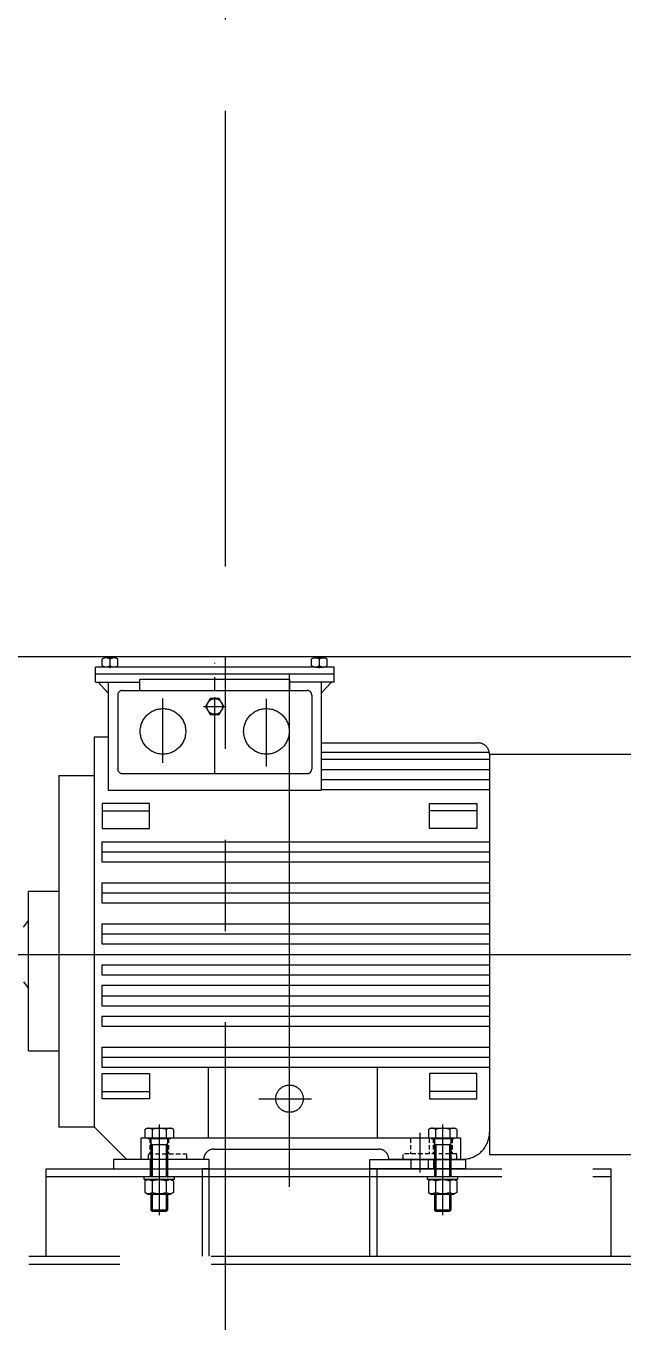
# Model space of a CAD drawing. Header units: inches. Extents: x 0 to 157513, y -28488 to 35640.
# Drawn here: x 23616 to 24271, y 19263 to 20685 of the extents above; entities that cross this region are included whole.
import ezdxf

# ---------------------------------------------------------------- set-up
doc = ezdxf.new("R2010")
doc.units = ezdxf.units.IN
doc.header["$LTSCALE"] = 400
doc.header["$MEASUREMENT"] = 0
for name, pattern in [('CENTER', [2, 1.25, -0.25, 0.25, -0.25]), ('DASHED2', [0.375, 0.25, -0.125]), ('PHANTOM', [2.5, 1.25, -0.25, 0.25, -0.25, 0.25, -0.25])]:
    doc.linetypes.add(name, pattern=pattern)
doc.layers.add('BF', color=8, linetype='PHANTOM')
doc.layers.add('DIM', color=1, linetype='Continuous')

# ---------------------------------------------------------------- blocks, each defined once
blk = doc.blocks.new('611bf4strgesv')
at = {"layer": 'BF'}
for p, q in [((-8010.6, 31515.8, 236), (-8010.6, 24671.6, 236)), ((-8145.6, 28907.1, 8614.3), (-8145.6, 28914, 8614.3)), ((-8132.3, 28915.5, 8614.3), (-8141.7, 28915.5, 8614.3)), ((-8137, 28907, 8614.3), (-8137, 28914, 8614.3)), ((-8137, 28907, 8614.3), (-8137, 28914, 8614.3)), ((-8128.3, 28907, 8614.3), (-8128.3, 28914, 8614.3)), ((-7915.9, 28907, 8614.3), (-7915.9, 28914, 8614.3)), ((-7912, 28915.5, 8614.3), (-7902.6, 28915.5, 8614.3)), ((-7907.3, 28907, 8614.3), (-7907.3, 28914, 8614.3)), ((-7907.3, 28907, 8614.3), (-7907.3, 28914, 8614.3)), ((-7898.6, 28907.1, 8614.3), (-7898.6, 28914, 8614.3)), ((-7891.1, 28905.5, 8614.3), (-8153.1, 28905.5, 8614.3)), ((-8153.1, 28889, 8614.3), (-8153.1, 28905.5, 8614.3)), ((-7891.1, 28897.5, 8614.3), (-8153.1, 28897.5, 8614.3)), ((-8132.7, 28905.5, 8614.3), (-8141.3, 28905.5, 8614.3)), ((-7911.6, 28905.5, 8614.3), (-7903, 28905.5, 8614.3)), ((-7891.1, 28892.2, 8614.3), (-7891.1, 28905.5, 8614.3)), ((-7891.1, 28889, 8614.3), (-7891.1, 28905.5, 8614.3)), ((-8153.1, 28889, 8614.3), (-8104.3, 28889, 8614.3)), ((-8150.2, 28889, 8614.3), (-8138.9, 28876.7, 8614.3)), ((-8138.9, 28889, 5999.4), (-8138.9, 28770.5, 5999.4)), ((-8104.3, 28892.2, 8614.3), (-7939.9, 28892.2, 8614.3)), ((-8104.3, 28879.7, 5999.4), (-8104.3, 28892.2, 8614.3)), ((-7939.9, 28879.7, 5999.4), (-7939.9, 28892.2, 8614.3)), ((-7891.1, 28889, 8614.3), (-7939.9, 28889, 8614.3)), ((-7905.3, 28889, 5999.4), (-7905.3, 28770.5, 5999.4)), ((-7894.1, 28889, 8614.3), (-7905.3, 28876.7, 8614.3)), ((-8128.6, 28874.7, 5999.4), (-8128.6, 28793.6, 5999.4)), ((-8123.6, 28879.7, 5999.4), (-7920.7, 28879.7, 5999.4)), ((-8027.1, 28870.8, 11263.6), (-8032.1, 28862.2, 11263.6)), ((-8017.1, 28870.8, 11263.6), (-8027.1, 28870.8, 11263.6)), ((-8012.1, 28862.2, 11263.6), (-8017.1, 28870.8, 11263.6)), ((-7915.7, 28874.7, 5999.4), (-7915.7, 28793.6, 5999.4)), ((-8032.1, 28862.2, 11263.6), (-8027.1, 28853.5, 11263.6)), ((-8017.1, 28853.5, 11263.6), (-8012.1, 28862.2, 11263.6)), ((-8027.1, 28853.5, 11263.6), (-8017.1, 28853.5, 11263.6)), ((-8154.2, 28400.5, 7306.8), (-8154.2, 28829, 7306.8)), ((-8154.2, 28829, 7306.8), (-8138.9, 28829, 5999.4)), ((-7905.3, 28822.2, 5999.4), (-7733.2, 28822.2, 5999.4)), ((-7720.9, 28811.6, 5999.4), (-7905.3, 28811.6, 5999.4)), ((-7720.9, 28804.2, 5999.4), (-7905.3, 28804.2, 5999.4)), ((-7720.7, 28809.7, 7306.8), (-7720.7, 28370.5, 7306.8)), ((-7720.7, 28809.7, 7306.8), (-7537.9, 28809.7, 7306.8)), ((-8193.2, 28786.5, 7306.8), (-8193.2, 28400.5, 7306.8)), ((-8193.2, 28786.5, 7306.8), (-8154.2, 28786.5, 7306.8)), ((-8123.6, 28788.6, 5999.4), (-7920.7, 28788.6, 5999.4)), ((-7905.3, 28793.2, 5999.4), (-7720.7, 28793.2, 5999.4)), ((-8138.9, 28770.5, 5999.4), (-7905.3, 28770.5, 5999.4)), ((-7905.3, 28782.2, 5999.4), (-7720.7, 28782.2, 5999.4)), ((-7905.3, 28771.2, 5999.4), (-7720.7, 28771.2, 5999.4)), ((-8093.6, 28755.8, 5999.4), (-8145.7, 28755.8, 5999.4)), ((-8145.7, 28755.8, 5999.4), (-8145.7, 28728.2, 5999.4)), ((-8093.6, 28728.2, 5999.4), (-8093.6, 28755.8, 5999.4)), ((-7786.6, 28728.2, 5999.4), (-7786.6, 28755.8, 5999.4)), ((-7786.6, 28755.8, 5999.4), (-7734.5, 28755.8, 5999.4)), ((-7734.5, 28755.8, 5999.4), (-7734.5, 28728.2, 5999.4)), ((-8145.7, 28747.8, 5999.4), (-8093.6, 28747.8, 5999.4)), ((-7734.5, 28747.8, 5999.4), (-7786.6, 28747.8, 5999.4)), ((-8145.7, 28728.2, 5999.4), (-8093.6, 28728.2, 5999.4)), ((-7734.5, 28728.2, 5999.4), (-7786.6, 28728.2, 5999.4)), ((-8145.9, 28713.7, 7306.8), (-7720.7, 28713.7, 7306.8)), ((-8145.9, 28713.7, 7306.8), (-8145.9, 28691.7, 7306.8)), ((-8145.9, 28702.7, 7306.8), (-7720.7, 28702.7, 7306.8)), ((-8145.9, 28691.7, 7306.8), (-7720.7, 28691.7, 7306.8)), ((-8226.6, 28484.5, 7306.8), (-8226.6, 28659.7, 7306.8)), ((-8226.6, 28659.7, 7306.8), (-8193.2, 28659.7, 7306.8)), ((-8145.9, 28668.7, 7306.8), (-7720.7, 28668.7, 7306.8)), ((-8145.9, 28668.7, 7306.8), (-8145.9, 28646.6, 7306.8)), ((-8145.9, 28657.7, 7306.8), (-7720.7, 28657.7, 7306.8)), ((-8145.9, 28646.6, 7306.8), (-7720.7, 28646.7, 7306.8)), ((-8232.1, 28620.1, 7306.8), (-8226.6, 28627.4, 7306.8)), ((-8145.9, 28623.6, 7306.8), (-7720.7, 28623.6, 7306.8)), ((-8145.9, 28623.6, 5999.4), (-8145.9, 28601.6, 5999.4)), ((-8145.9, 28612.6, 7306.8), (-7720.7, 28612.6, 7306.8)), ((-8145.9, 28601.6, 7306.8), (-7720.7, 28601.6, 7306.8)), ((-8145.9, 28578.6, 7306.8), (-7720.7, 28578.6, 7306.8)), ((-8145.9, 28578.6, 5999.4), (-8145.9, 28567.6, 5999.4)), ((-8232.1, 28560.1, 7306.8), (-8226.6, 28552.9, 7306.8)), ((-8145.9, 28567.6, 7306.8), (-7720.7, 28567.6, 7306.8)), ((-8145.9, 28556.5, 7306.8), (-7720.7, 28556.6, 7306.8)), ((-8145.9, 28556.5, 5999.4), (-8145.9, 28533.6, 5999.4)), ((-8145.9, 28544.6, 8614.3), (-7720.7, 28544.6, 8614.3)), ((-8145.9, 28533.6, 7306.8), (-7720.7, 28533.6, 7306.8)), ((-8145.9, 28522.5, 7306.8), (-7720.7, 28522.5, 7306.8)), ((-8145.9, 28522.5, 5999.4), (-8145.9, 28511.5, 5999.4)), ((-8145.9, 28511.5, 7306.8), (-7720.7, 28511.5, 7306.8)), ((-8226.6, 28484.5, 7306.8), (-8193.2, 28484.5, 7306.8)), ((-8145.9, 28488.5, 7306.8), (-7720.7, 28488.5, 7306.8)), ((-8145.9, 28488.5, 5999.4), (-8145.9, 28466.5, 5999.4)), ((-8145.9, 28477.5, 7306.8), (-7720.7, 28477.5, 7306.8)), ((-8145.9, 28466.5, 7306.8), (-7720.7, 28466.5, 7306.8)), ((-8145.7, 28459.5, 5999.4), (-8093.6, 28459.5, 5999.4)), ((-8145.7, 28431.9, 5999.4), (-8145.7, 28459.5, 5999.4)), ((-8093.6, 28459.5, 5999.4), (-8093.6, 28431.9, 5999.4)), ((-8028.8, 28388.4, 6272.2), (-8028.8, 28466.5, 7306.8)), ((-7843.6, 28388.4, 7579.6), (-7843.6, 28466.5, 8614.3)), ((-7734.5, 28459.5, 5999.4), (-7786.6, 28459.5, 5999.4)), ((-7786.6, 28459.5, 5999.4), (-7786.6, 28431.9, 5999.4)), ((-7734.5, 28431.9, 5999.4), (-7734.5, 28459.5, 5999.4)), ((-8145.7, 28439.9, 5999.4), (-8093.6, 28439.9, 5999.4)), ((-8093.6, 28431.9, 5999.4), (-8145.7, 28431.9, 5999.4)), ((-7734.5, 28439.9, 5999.4), (-7786.6, 28439.9, 5999.4)), ((-7786.6, 28431.9, 5999.4), (-7734.5, 28431.9, 5999.4)), ((-8154.2, 28400.5, 7306.8), (-8193.2, 28400.5, 7306.8)), ((-8154.2, 28400.5, 7306.8), (-8119, 28365.5, 5999.4)), ((-8098.7, 28398.2, 8614.3), (-8096.6, 28399.4, 8614.3)), ((-8096.6, 28399.4, 8614.3), (-8069.6, 28399.4, 8614.3)), ((-8083.1, 28403.5, 8614.3), (-8083.1, 28304.2, 8614.3)), ((-8067.5, 28398.2, 8614.3), (-8069.6, 28399.4, 8614.3)), ((-7787.7, 28398.2, 8614.3), (-7785.6, 28399.4, 8614.3)), ((-7785.6, 28399.4, 8614.3), (-7758.6, 28399.4, 8614.3)), ((-7772.1, 28403.5, 8614.3), (-7772.1, 28304.2, 8614.3)), ((-7756.5, 28398.2, 8614.3), (-7758.6, 28399.4, 8614.3)), ((-8103.1, 28388.5, 5194), (-8103.1, 28365.5, 5999.4)), ((-7752.1, 28388.5, 5999.4), (-8103.1, 28388.5, 5999.4)), ((-8053, 28388.5, 7306.8), (-8103.1, 28388.5, 5999.4)), ((-8098.7, 28398.2, 8614.3), (-8098.7, 28388.7, 8614.3)), ((-8095.7, 28388.7, 8614.3), (-8098.7, 28388.7, 8614.3)), ((-8070.5, 28388.7, 8614.3), (-8095.7, 28388.7, 8614.3)), ((-8095.7, 28388.7, 8614.3), (-8095.7, 28388.1, 8614.3)), ((-8095.7, 28388.1, 8614.3), (-8092.1, 28388.1, 8614.3)), ((-8092.1, 28388.1, 8614.3), (-8092.1, 28382.8, 8614.3)), ((-8092.1, 28388.1, 8614.3), (-8074.1, 28388.1, 8614.3)), ((-8090.9, 28398.2, 8614.3), (-8090.9, 28388.7, 8614.3)), ((-8075.3, 28398.2, 8614.3), (-8075.3, 28388.7, 8614.3)), ((-8074.1, 28388.1, 8614.3), (-8074.1, 28382.8, 8614.3)), ((-8074.1, 28388.1, 8614.3), (-8070.5, 28388.1, 8614.3)), ((-8067.5, 28388.7, 8614.3), (-8070.5, 28388.7, 8614.3)), ((-8070.5, 28388.7, 8614.3), (-8070.5, 28388.1, 8614.3)), ((-8067.5, 28398.2, 8614.3), (-8067.5, 28388.7, 8614.3)), ((-7787.7, 28398.2, 8614.3), (-7787.7, 28388.7, 8614.3)), ((-7784.7, 28388.7, 8614.3), (-7787.7, 28388.7, 8614.3)), ((-7759.5, 28388.7, 8614.3), (-7784.7, 28388.7, 8614.3)), ((-7784.7, 28388.7, 8614.3), (-7784.7, 28388.1, 8614.3)), ((-7784.7, 28388.1, 8614.3), (-7781.1, 28388.1, 8614.3)), ((-7781.1, 28388.1, 8614.3), (-7781.1, 28382.8, 8614.3)), ((-7781.1, 28388.1, 8614.3), (-7763.1, 28388.1, 8614.3)), ((-7779.9, 28398.2, 8614.3), (-7779.9, 28388.7, 8614.3)), ((-7764.3, 28398.2, 8614.3), (-7764.3, 28388.7, 8614.3)), ((-7763.1, 28388.1, 8614.3), (-7763.1, 28382.8, 8614.3)), ((-7763.1, 28388.1, 8614.3), (-7759.5, 28388.1, 8614.3)), ((-7756.5, 28388.7, 8614.3), (-7759.5, 28388.7, 8614.3)), ((-7759.5, 28388.7, 8614.3), (-7759.5, 28388.1, 8614.3)), ((-7756.5, 28398.2, 8614.3), (-7756.5, 28388.7, 8614.3)), ((-7752.1, 28365.5, 5999.4), (-7752.1, 28388.5, 5999.4)), ((-8092.1, 28381.4, 8614.3), (-8092.1, 28382.8, 8614.3)), ((-8090.7, 28381.4, 8614.3), (-8092.1, 28382.8, 8614.3)), ((-8092.1, 28381.4, 8614.3), (-8092.1, 28346.4, 8614.3)), ((-8074.1, 28381.4, 8614.3), (-8092.1, 28381.4, 8614.3)), ((-8090.7, 28381.4, 8614.3), (-8090.7, 28346.4, 8614.3)), ((-8075.5, 28381.4, 8614.3), (-8074.1, 28382.8, 8614.3)), ((-8075.5, 28381.4, 8614.3), (-8075.5, 28346.4, 8614.3)), ((-8074.1, 28381.4, 8614.3), (-8074.1, 28382.8, 8614.3)), ((-8074.1, 28381.4, 8614.3), (-8074.1, 28346.4, 8614.3)), ((-8023, 28376.6, 5999.4), (-7842.3, 28376.6, 5999.4)), ((-7781.1, 28381.4, 8614.3), (-7781.1, 28382.8, 8614.3)), ((-7779.7, 28381.4, 8614.3), (-7781.1, 28382.8, 8614.3)), ((-7781.1, 28381.4, 8614.3), (-7781.1, 28346.4, 8614.3)), ((-7763.1, 28381.4, 8614.3), (-7781.1, 28381.4, 8614.3)), ((-7779.7, 28381.4, 8614.3), (-7779.7, 28346.4, 8614.3)), ((-7764.5, 28381.4, 8614.3), (-7763.1, 28382.8, 8614.3)), ((-7764.5, 28381.4, 8614.3), (-7764.5, 28346.4, 8614.3)), ((-7763.1, 28381.4, 8614.3), (-7763.1, 28382.8, 8614.3)), ((-7763.1, 28381.4, 8614.3), (-7763.1, 28346.4, 8614.3)), ((-7720.7, 28379, 7306.8), (-7720.7, 28370.5, 7306.8)), ((-7720.7, 28370.5, 7306.8), (-7537.9, 28370.5, 7306.8)), ((-8133.1, 28365.1, 7306.8), (-8133.1, 28355.1, 7306.8)), ((-8028.1, 28365.1, 7306.8), (-8133.1, 28365.1, 7306.8)), ((-8119, 28365.5, 5999.4), (-8103.1, 28365.5, 5999.4)), ((-8103.1, 28365.5, 5999.4), (-8034.1, 28365.5, 5999.4)), ((-8028.1, 28355.1, 7306.8), (-8028.1, 28365.1, 7306.8)), ((-7852.1, 28355.1, 7306.8), (-7852.1, 28365.1, 7306.8)), ((-7852.1, 28365.1, 7306.8), (-7747.1, 28365.1, 7306.8)), ((-7831.1, 28365.5, 5999.4), (-7752.1, 28365.5, 5999.4)), ((-7747.1, 28365.1, 7306.8), (-7747.1, 28355.1, 7306.8)), ((-8207.1, 28355.1, 7306.8), (-7587.1, 28355.1, 7306.8)), ((-8207.1, 28258.8, 7306.8), (-8207.1, 28355.1, 7306.8)), ((-8207.1, 28346.4, 7306.8), (-7587.1, 28346.4, 7306.8)), ((-8133.1, 28355.1, 7306.8), (-8028.1, 28355.1, 7306.8)), ((-8099.6, 28346.4, 8614.3), (-8066.6, 28346.4, 8614.3)), ((-8099.6, 28343.4, 8614.3), (-8099.6, 28346.4, 8614.3)), ((-8095.6, 28343.4, 8614.3), (-8099.6, 28343.4, 8614.3)), ((-8098.7, 28341.6, 8614.3), (-8095.6, 28343.4, 8614.3)), ((-8070.6, 28343.4, 8614.3), (-8095.6, 28343.4, 8614.3)), ((-8095.6, 28343.4, 8614.3), (-8070.6, 28343.4, 8614.3)), ((-8066.6, 28343.4, 8614.3), (-8070.6, 28343.4, 8614.3)), ((-8067.5, 28341.6, 8614.3), (-8070.6, 28343.4, 8614.3)), ((-8066.6, 28346.4, 8614.3), (-8066.6, 28343.4, 8614.3)), ((-8028.1, 28355.1, 7306.8), (-8036.1, 28355.1, 7306.8)), ((-8036.1, 28355.1, 7306.8), (-8036.1, 28259.1, 7306.8)), ((-8028.1, 28259.1, 7306.8), (-8028.1, 28355.1, 7306.8)), ((-7852.1, 28259.1, 7306.8), (-7852.1, 28355.1, 7306.8)), ((-7852.1, 28355.1, 7306.8), (-7844.1, 28355.1, 7306.8)), ((-7747.1, 28355.1, 7306.8), (-7852.1, 28355.1, 7306.8)), ((-7844.1, 28355.1, 7306.8), (-7844.1, 28259.1, 7306.8)), ((-7788.6, 28346.4, 8614.3), (-7755.6, 28346.4, 8614.3)), ((-7788.6, 28343.4, 8614.3), (-7788.6, 28346.4, 8614.3)), ((-7784.6, 28343.4, 8614.3), (-7788.6, 28343.4, 8614.3)), ((-7787.7, 28341.6, 8614.3), (-7784.6, 28343.4, 8614.3)), ((-7759.6, 28343.4, 8614.3), (-7784.6, 28343.4, 8614.3)), ((-7784.6, 28343.4, 8614.3), (-7759.6, 28343.4, 8614.3)), ((-7755.6, 28343.4, 8614.3), (-7759.6, 28343.4, 8614.3)), ((-7756.5, 28341.6, 8614.3), (-7759.6, 28343.4, 8614.3)), ((-7755.6, 28346.4, 8614.3), (-7755.6, 28343.4, 8614.3)), ((-7587.1, 28258.8, 7306.8), (-7587.1, 28355.1, 7306.8)), ((-8098.7, 28341.6, 8614.3), (-8098.7, 28329.1, 8614.3)), ((-8098.7, 28329.1, 8614.3), (-8095.6, 28327.3, 8614.3)), ((-8090.9, 28341.6, 8614.3), (-8090.9, 28329.1, 8614.3)), ((-8075.3, 28341.6, 8614.3), (-8075.3, 28329.1, 8614.3)), ((-8067.5, 28329.1, 8614.3), (-8070.6, 28327.3, 8614.3)), ((-8067.5, 28341.6, 8614.3), (-8067.5, 28329.1, 8614.3)), ((-7787.7, 28341.6, 8614.3), (-7787.7, 28329.1, 8614.3)), ((-7787.7, 28329.1, 8614.3), (-7784.6, 28327.3, 8614.3)), ((-7779.9, 28341.6, 8614.3), (-7779.9, 28329.1, 8614.3)), ((-7764.3, 28341.6, 8614.3), (-7764.3, 28329.1, 8614.3)), ((-7756.5, 28329.1, 8614.3), (-7759.6, 28327.3, 8614.3)), ((-7756.5, 28341.6, 8614.3), (-7756.5, 28329.1, 8614.3)), ((-8095.6, 28327.3, 8614.3), (-8070.6, 28327.3, 8614.3)), ((-8092.1, 28327.3, 8614.3), (-8092.1, 28309.5, 8614.3)), ((-8090.7, 28327.3, 8614.3), (-8090.7, 28308.1, 8614.3)), ((-8075.5, 28327.3, 8614.3), (-8075.5, 28308.1, 8614.3)), ((-8074.1, 28327.3, 8614.3), (-8074.1, 28309.5, 8614.3)), ((-7784.6, 28327.3, 8614.3), (-7759.6, 28327.3, 8614.3)), ((-7781.1, 28327.3, 8614.3), (-7781.1, 28309.5, 8614.3)), ((-7779.7, 28327.3, 8614.3), (-7779.7, 28308.1, 8614.3)), ((-7764.5, 28327.3, 8614.3), (-7764.5, 28308.1, 8614.3)), ((-7763.1, 28327.3, 8614.3), (-7763.1, 28309.5, 8614.3)), ((-8074.1, 28309.5, 8614.3), (-8092.1, 28309.5, 8614.3)), ((-8092.1, 28309.5, 8614.3), (-8090.7, 28308.1, 8614.3)), ((-8075.5, 28308.1, 8614.3), (-8090.7, 28308.1, 8614.3)), ((-8075.5, 28308.1, 8614.3), (-8074.1, 28309.5, 8614.3)), ((-7763.1, 28309.5, 8614.3), (-7781.1, 28309.5, 8614.3)), ((-7781.1, 28309.5, 8614.3), (-7779.7, 28308.1, 8614.3)), ((-7764.5, 28308.1, 8614.3), (-7779.7, 28308.1, 8614.3)), ((-7764.5, 28308.1, 8614.3), (-7763.1, 28309.5, 8614.3)), ((-9026.1, 28259.1, 7306.8), (-7361, 28259.1, 7306.8)), ((-9026.1, 28250.4, 7306.8), (-7361, 28250.4, 7306.8))]:
    blk.add_line(p, q, dxfattribs=at)
at = {"layer": 'BF', "linetype": 'CENTER'}
for p, q in [((-8137, 28904.3, 8614.3), (-8137, 28916.8, 8614.3)), ((-7907.3, 28904.3, 8614.3), (-7907.3, 28916.8, 8614.3)), ((-8022.1, 28851.9, 8614.3), (-8022.1, 28872.5, 8614.3)), ((-8034.6, 28862.2, 8614.3), (-8009.6, 28862.2, 8614.3))]:
    blk.add_line(p, q, dxfattribs=at)
at = {"layer": 'BF', "ltscale": 0.15}
for p, q in [((-8022.1, 28789.3, 7306.8), (-8022.1, 28910, 7306.8)), ((-8078.9, 28800.5, 7307.1), (-8078.9, 28870.8, 7307.1)), ((-7965.4, 28796.5, 7307.1), (-7965.4, 28870.6, 7307.1)), ((-7973.8, 28431.9, 5999.4), (-7916.1, 28431.9, 5999.4))]:
    blk.add_line(p, q, dxfattribs=at)
at = {"layer": 'BF', "ltscale": 200}
for p, q in [((-7940.1, 28335.1, 7306.8), (-7940.1, 28898.5, 7306.8)), ((-8397.7, 28590.1, 7306.8), (-7440, 28590.1, 7306.8))]:
    blk.add_line(p, q, dxfattribs=at)
at = {"layer": 'BF', "linetype": 'DASHED2', "ltscale": 0.05}
for p, q in [((-8093.5, 28388.5, 7306.8), (-8093.5, 28371.4, 7306.8)), ((-8072.7, 28388.5, 7306.8), (-8072.7, 28371.4, 7306.8)), ((-7807.5, 28388.5, 8614.3), (-7807.5, 28371.4, 8614.3)), ((-7786.7, 28388.5, 8614.3), (-7786.7, 28371.4, 8614.3)), ((-7782.5, 28388.5, 7306.8), (-7782.5, 28371.4, 7306.8)), ((-7761.7, 28388.5, 7306.8), (-7761.7, 28371.4, 7306.8)), ((-8094.7, 28365.5, 5999.4), (-8094.7, 28371.4, 5999.4)), ((-8094.7, 28371.4, 5999.4), (-8052.6, 28371.4, 7306.8)), ((-8052.6, 28365.5, 7306.8), (-8052.6, 28371.4, 7306.8)), ((-7756.4, 28371.4, 5999.4), (-7815.4, 28371.4, 8614.3)), ((-7815.4, 28365.5, 8614.3), (-7815.4, 28371.4, 8614.3)), ((-7756.4, 28365.5, 5999.4), (-7756.4, 28371.4, 5999.4))]:
    blk.add_line(p, q, dxfattribs=at)
at = {"layer": 'BF', "ltscale": 40}
for p, q in [((-8083.1, 28394.6, 7306.8), (-8083.1, 28350.8, 7306.8)), ((-7797.1, 28394.6, 8614.3), (-7797.1, 28350.8, 8614.3)), ((-7772.1, 28394.6, 7306.8), (-7772.1, 28350.8, 7306.8))]:
    blk.add_line(p, q, dxfattribs=at)
at = {"layer": 'BF', "ltscale": 12}
for p, q in [((-8092.5, 28347, 8599.1), (-8092.5, 28365.1, 8599.1)), ((-8073.5, 28345.3, 8599.1), (-8073.5, 28365.1, 8599.1)), ((-7806.6, 28355.1, 7306.8), (-7806.6, 28365.1, 8599.1)), ((-7787.6, 28355.1, 8599.1), (-7787.6, 28365.1, 8599.1)), ((-7781.6, 28355.1, 7291.6), (-7781.6, 28365.1, 7291.6)), ((-7762.6, 28355.1, 7291.6), (-7762.6, 28365.1, 7291.6))]:
    blk.add_line(p, q, dxfattribs=at)
at = {"layer": 'BF'}
for centre, radius in [((-8022.1, 28862.2, 8614.3), 8.66), ((-8078.9, 28834.9, 7307.1), 25), ((-7965.4, 28834.9, 7307.1), 25), ((-7940.1, 28431.9, 5999.4), 15)]:
    blk.add_circle(centre, radius, dxfattribs=at)
for centre, radius, start, end in [((-8141.3, 28908.7, 8614.3), 6.86, 51.375, 129.6942), ((-8132.7, 28908.5, 8614.3), 7, 51.7868, 128.2132), ((-7911.6, 28908.5, 8614.3), 7, 51.7868, 128.2132), ((-7903, 28908.7, 8614.3), 6.86, 50.3058, 128.625), ((-8141.3, 28912.4, 8614.3), 6.86, 230.3058, 308.625), ((-8132.7, 28912.5, 8614.3), 7, 231.7868, 308.2132), ((-7911.6, 28912.5, 8614.3), 7, 231.7868, 308.2132), ((-7903, 28912.4, 8614.3), 6.86, 231.375, 309.6942), ((-8123.6, 28874.7, 5999.4), 5, 90, 180), ((-7920.7, 28874.7, 5999.4), 5, 0, 90), ((-7733.2, 28809.7, 7306.8), 12.5, 0, 90), ((-8123.6, 28793.6, 5999.4), 5, 180, 270), ((-7920.7, 28793.6, 5999.4), 5, 270, 0), ((-8094.8, 28392.5, 8614.3), 6.89, 55.5531, 115.5531), ((-8083.1, 28373.6, 8614.3), 25.8, 72.3875, 107.6125), ((-8071.4, 28392.5, 8614.3), 6.89, 64.4469, 124.4469), ((-7783.8, 28392.5, 8614.3), 6.89, 55.5531, 115.5531), ((-7772.1, 28373.6, 8614.3), 25.8, 72.3875, 107.6125), ((-7760.4, 28392.5, 8614.3), 6.89, 64.4469, 124.4469), ((-7750.1, 28395, 7306.8), 29.5, 270, 0), ((-8023, 28365.5, 5999.4), 11.1, 90, 180), ((-7842.3, 28365.5, 5999.4), 11.1, 0, 90), ((-8094.8, 28335.9, 8614.3), 6.89, 55.5615, 115.5615), ((-8083.1, 28317, 8614.3), 25.8, 72.383, 107.617), ((-8071.4, 28335.9, 8614.3), 6.89, 64.4385, 124.4385), ((-7783.8, 28335.9, 8614.3), 6.89, 55.5615, 115.5615), ((-7772.1, 28317, 8614.3), 25.8, 72.383, 107.617), ((-7760.4, 28335.9, 8614.3), 6.89, 64.4385, 124.4385), ((-8094.8, 28334.7, 8614.3), 6.89, 244.4385, 304.4385), ((-8083.1, 28353.6, 8614.3), 25.8, 252.383, 287.617), ((-8071.4, 28334.7, 8614.3), 6.89, 235.5615, 295.5615), ((-7783.8, 28334.7, 8614.3), 6.89, 244.4385, 304.4385), ((-7772.1, 28353.6, 8614.3), 25.8, 252.383, 287.617), ((-7760.4, 28334.7, 8614.3), 6.89, 235.5615, 295.5615)]:
    blk.add_arc(centre, radius, start, end, dxfattribs=at)

msp = doc.modelspace()

# ---------------------------------------------------------------- linework, layer by layer
at = {"layer": 'DIM'}
msp.add_line((22153.3, 19993.5, 6934.5), (25857.2, 19993.5, 6934.5), dxfattribs=at)

# ---------------------------------------------------------------- block references
msp.add_blockref('611bf4strgesv', (31845.3, -8923.4, -372.4))

doc.saveas('drawing.dxf')
